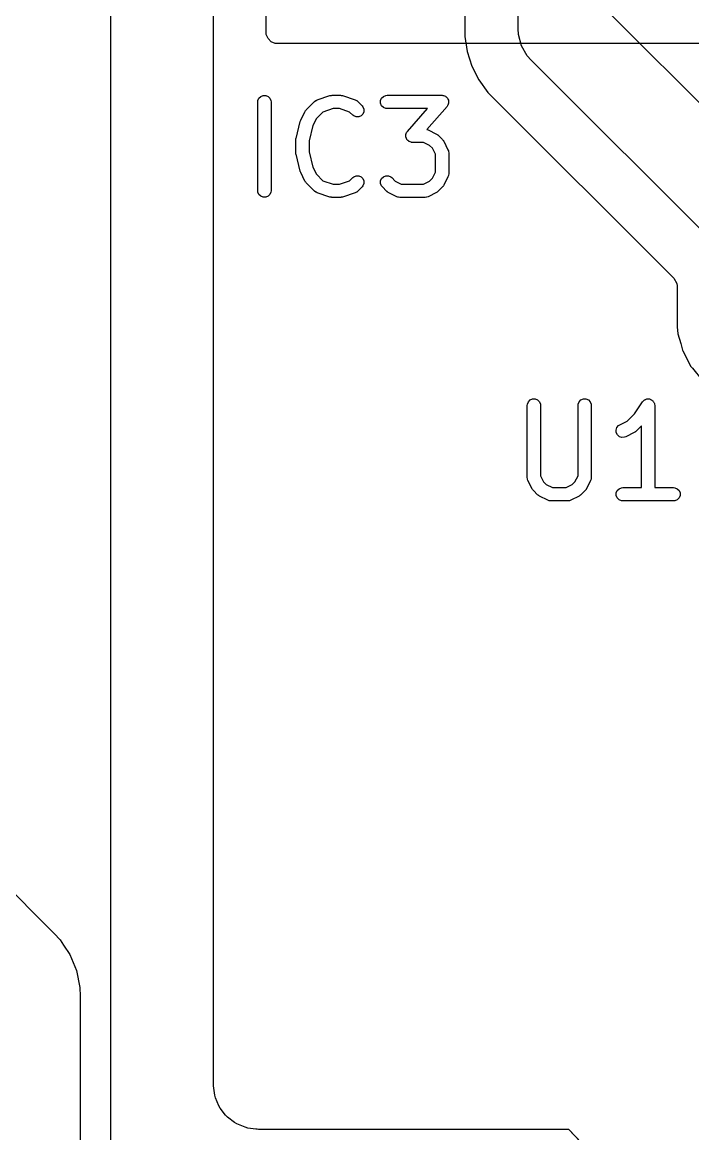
# Model space of a CAD drawing. Header units: inches. Extents: x 1.3 to 5.24, y -7.03 to -1.12.
# Drawn here: x 2.4153 to 2.7125, y -2.4823 to -1.9892 of the extents above; entities that cross this region are included whole.
import ezdxf

# ---------------------------------------------------------------- set-up
doc = ezdxf.new("R2010")
doc.units = ezdxf.units.IN
doc.header["$MEASUREMENT"] = 0
for name, color, linetype, true_color in [('B.Cu', 153, 'CONTINUOUS', 0x4d7fc4), ('F.Cu', 13, 'CONTINUOUS', 0xc83434), ('F.Silkscreen', 41, 'CONTINUOUS', 0xf2eda1)]:
    doc.layers.add(name, color=color, linetype=linetype, true_color=true_color)

msp = doc.modelspace()

# ---------------------------------------------------------------- linework, layer by layer
at = {"layer": 'B.Cu', "linetype": 'CONTINUOUS'}
for p, q in [((2.5, -2.17243), (2.5, -1.97913)), ((2.5, -2.45714), (2.5, -2.17243)), ((2.24648, -2.21049), (2.42941, -2.39342)), ((2.42941, -2.39342), (2.43201, -2.39628)), ((2.43201, -2.39628), (2.4336, -2.39866)), ((2.4336, -2.39866), (2.4363, -2.4027)), ((2.4363, -2.4027), (2.43925, -2.40983)), ((2.43925, -2.40983), (2.44076, -2.4174)), ((2.44076, -2.4174), (2.44094, -2.42126)), ((2.44094, -2.42126), (2.44094, -2.57874)), ((2.5, -2.46031), (2.5, -2.45714)), ((2.50004, -2.46095), (2.5, -2.46031)), ((2.50059, -2.46509), (2.50004, -2.46095)), ((2.50092, -2.46632), (2.50059, -2.46509)), ((2.50239, -2.46988), (2.50092, -2.46632)), ((2.50303, -2.47098), (2.50239, -2.46988)), ((2.50537, -2.47404), (2.50303, -2.47098)), ((2.50628, -2.47494), (2.50537, -2.47404)), ((2.50933, -2.47729), (2.50628, -2.47494)), ((2.51044, -2.47792), (2.50933, -2.47729)), ((2.514, -2.4794), (2.51044, -2.47792)), ((2.51523, -2.47973), (2.514, -2.4794)), ((2.51885, -2.48021), (2.51523, -2.47973)), ((2.51937, -2.48027), (2.51885, -2.48021)), ((2.52, -2.48031), (2.51937, -2.48027)), ((2.65748, -2.48031), (2.52, -2.48031)), ((2.66245, -2.48559), (2.65748, -2.48031)), ((2.65748, -2.48031), (2.65748, -2.48031))]:
    msp.add_line(p, q, dxfattribs=at)
at = {"layer": 'F.Cu', "linetype": 'CONTINUOUS'}
for p, q in [((2.5, -2.46031), (2.5, -1.66929)), ((2.63504, -1.99213), (2.63504, -1.79541)), ((2.6114, -1.8056), (2.6114, -1.99554)), ((2.45433, -1.82441), (2.45433, -2.74449)), ((2.67441, -1.98397), (2.74713, -2.05669)), ((2.6114, -1.99554), (2.61245, -2.00218)), ((2.63521, -1.99469), (2.63504, -1.99213)), ((2.63521, -1.9947), (2.63521, -1.99469)), ((2.63654, -1.99966), (2.63521, -1.9947)), ((2.63911, -2.00411), (2.63654, -1.99966)), ((2.61245, -2.00218), (2.61246, -2.00227)), ((2.61246, -2.00227), (2.61457, -2.00876)), ((2.6408, -2.00605), (2.63911, -2.00411)), ((2.63911, -2.00411), (2.63911, -2.00411)), ((2.72913, -2.09437), (2.6408, -2.00605)), ((2.61457, -2.00876), (2.61767, -2.01483)), ((2.61767, -2.01483), (2.62168, -2.02035)), ((2.62168, -2.02035), (2.62168, -2.02035)), ((2.62168, -2.02035), (2.70406, -2.10274)), ((2.70406, -2.10274), (2.70538, -2.10515)), ((2.70538, -2.10515), (2.70549, -2.10619)), ((2.70549, -2.10619), (2.70549, -2.1229)), ((2.70549, -2.1229), (2.70562, -2.12439)), ((2.70562, -2.12439), (2.7059, -2.12748)), ((2.7059, -2.12748), (2.7059, -2.12748)), ((2.7059, -2.12748), (2.7059, -2.12748)), ((2.7059, -2.12748), (2.70713, -2.13178)), ((2.70713, -2.13178), (2.70797, -2.13471)), ((2.70797, -2.13471), (2.70805, -2.13499)), ((2.70805, -2.13499), (2.71166, -2.14191)), ((2.71166, -2.14191), (2.71231, -2.14271)), ((2.71231, -2.14271), (2.7166, -2.14797)), ((2.50004, -2.46095), (2.5, -2.46031)), ((2.50059, -2.46509), (2.50004, -2.46095)), ((2.50092, -2.46632), (2.50059, -2.46509)), ((2.50239, -2.46988), (2.50092, -2.46632)), ((2.50303, -2.47098), (2.50239, -2.46988)), ((2.50537, -2.47404), (2.50303, -2.47098)), ((2.50628, -2.47494), (2.50537, -2.47404)), ((2.50933, -2.47729), (2.50628, -2.47494)), ((2.51044, -2.47792), (2.50933, -2.47729)), ((2.514, -2.4794), (2.51044, -2.47792)), ((2.51523, -2.47973), (2.514, -2.4794)), ((2.51885, -2.48021), (2.51523, -2.47973)), ((2.51937, -2.48027), (2.51885, -2.48021)), ((2.52, -2.48031), (2.51937, -2.48027)), ((2.65748, -2.48031), (2.52, -2.48031)), ((2.66331, -2.48651), (2.65748, -2.48031)), ((2.65748, -2.48031), (2.65748, -2.48031))]:
    msp.add_line(p, q, dxfattribs=at)
at = {"layer": 'F.Silkscreen', "linetype": 'CONTINUOUS'}
for p, q in [((2.52335, -1.9937), (2.52335, -1.69646)), ((2.52344, -1.99468), (2.52335, -1.9937)), ((2.52419, -1.99648), (2.52344, -1.99468)), ((2.52557, -1.99786), (2.52419, -1.99648)), ((2.52737, -1.9986), (2.52557, -1.99786)), ((2.52835, -1.9987), (2.52737, -1.9986)), ((2.9811, -1.9987), (2.52835, -1.9987)), ((2.51964, -2.0246), (2.51969, -2.02402)), ((2.51964, -2.06397), (2.51964, -2.0246)), ((2.51969, -2.02402), (2.52014, -2.02296)), ((2.52014, -2.02296), (2.52095, -2.02214)), ((2.52095, -2.02214), (2.52201, -2.0217)), ((2.52201, -2.0217), (2.52317, -2.0217)), ((2.52317, -2.0217), (2.52423, -2.02214)), ((2.52423, -2.02214), (2.52505, -2.02296)), ((2.52505, -2.02296), (2.52549, -2.02402)), ((2.52549, -2.02402), (2.52554, -2.0246)), ((2.52554, -2.0246), (2.52554, -2.06397)), ((2.54113, -2.02814), (2.54487, -2.02439)), ((2.54487, -2.02439), (2.54532, -2.02402)), ((2.54532, -2.02402), (2.54542, -2.02398)), ((2.54542, -2.02398), (2.5455, -2.02391)), ((2.5455, -2.02391), (2.54603, -2.02367)), ((2.54603, -2.02367), (2.55165, -2.0218)), ((2.55165, -2.0218), (2.55194, -2.02173)), ((2.55194, -2.02173), (2.55201, -2.0217)), ((2.55201, -2.0217), (2.55212, -2.02169)), ((2.55212, -2.02169), (2.55222, -2.02167)), ((2.55222, -2.02167), (2.5523, -2.02168)), ((2.5523, -2.02168), (2.55259, -2.02165)), ((2.55259, -2.02165), (2.55634, -2.02165)), ((2.55634, -2.02165), (2.55663, -2.02168)), ((2.55663, -2.02168), (2.55671, -2.02167)), ((2.55671, -2.02167), (2.55681, -2.02169)), ((2.55681, -2.02169), (2.55691, -2.0217)), ((2.55691, -2.0217), (2.55698, -2.02173)), ((2.55698, -2.02173), (2.55727, -2.0218)), ((2.55727, -2.0218), (2.56289, -2.02367)), ((2.56289, -2.02367), (2.56342, -2.02391)), ((2.56342, -2.02391), (2.5635, -2.02398)), ((2.5635, -2.02398), (2.5636, -2.02402)), ((2.5636, -2.02402), (2.56405, -2.02439)), ((2.56405, -2.02439), (2.56592, -2.02626)), ((2.56592, -2.02626), (2.56629, -2.02671)), ((2.57406, -2.02402), (2.5745, -2.02296)), ((2.57406, -2.02518), (2.57406, -2.02402)), ((2.5745, -2.02624), (2.57406, -2.02518)), ((2.5745, -2.02296), (2.57532, -2.02214)), ((2.57532, -2.02705), (2.5745, -2.02624)), ((2.57532, -2.02214), (2.57638, -2.0217)), ((2.57638, -2.0217), (2.57696, -2.02165)), ((2.57696, -2.02165), (2.60133, -2.02165)), ((2.60133, -2.02165), (2.60164, -2.02168)), ((2.60164, -2.02168), (2.60171, -2.02167)), ((2.60171, -2.02167), (2.60177, -2.02169)), ((2.60177, -2.02169), (2.60191, -2.0217)), ((2.60191, -2.0217), (2.60235, -2.02189)), ((2.60235, -2.02189), (2.6028, -2.02204)), ((2.6028, -2.02204), (2.60288, -2.02211)), ((2.60288, -2.02211), (2.60297, -2.02214)), ((2.60297, -2.02214), (2.60331, -2.02248)), ((2.60331, -2.02248), (2.60367, -2.0228)), ((2.60373, -2.02629), (2.60355, -2.02654)), ((2.60367, -2.0228), (2.60372, -2.02289)), ((2.60372, -2.02289), (2.60379, -2.02296)), ((2.60379, -2.02624), (2.60373, -2.02629)), ((2.60379, -2.02296), (2.60397, -2.0234)), ((2.60381, -2.02619), (2.60379, -2.02624)), ((2.60389, -2.02607), (2.60381, -2.02619)), ((2.60404, -2.02562), (2.60389, -2.02607)), ((2.60397, -2.0234), (2.60418, -2.02383)), ((2.60423, -2.02518), (2.60404, -2.02562)), ((2.60418, -2.02383), (2.60419, -2.02393)), ((2.60419, -2.02393), (2.60423, -2.02402)), ((2.60423, -2.02402), (2.60423, -2.0245)), ((2.60423, -2.0245), (2.60426, -2.02498)), ((2.60426, -2.02498), (2.60423, -2.02508)), ((2.60423, -2.02508), (2.60423, -2.02518)), ((2.5387, -2.03265), (2.54057, -2.0289)), ((2.54057, -2.0289), (2.54073, -2.02865)), ((2.54073, -2.02865), (2.54076, -2.02858)), ((2.54076, -2.02858), (2.54082, -2.0285)), ((2.54082, -2.0285), (2.54088, -2.02841)), ((2.54088, -2.02841), (2.54094, -2.02836)), ((2.54094, -2.02836), (2.54113, -2.02814)), ((2.54856, -2.02905), (2.54564, -2.03197)), ((2.55307, -2.02755), (2.54856, -2.02905)), ((2.55586, -2.02755), (2.55307, -2.02755)), ((2.56037, -2.02905), (2.55586, -2.02755)), ((2.56175, -2.03044), (2.56037, -2.02905)), ((2.5622, -2.0308), (2.56175, -2.03044)), ((2.56326, -2.03124), (2.5622, -2.0308)), ((2.56441, -2.03124), (2.56326, -2.03124)), ((2.56548, -2.0308), (2.56441, -2.03124)), ((2.56629, -2.02999), (2.56548, -2.0308)), ((2.56629, -2.02671), (2.56673, -2.02777)), ((2.56673, -2.02892), (2.56629, -2.02999)), ((2.56673, -2.02777), (2.56673, -2.02892)), ((2.57638, -2.0275), (2.57532, -2.02705)), ((2.57696, -2.02755), (2.57638, -2.0275)), ((2.59482, -2.02755), (2.57696, -2.02755)), ((2.58599, -2.03765), (2.59482, -2.02755)), ((2.60355, -2.02654), (2.59462, -2.03675)), ((2.5366, -2.04076), (2.53847, -2.03326)), ((2.53847, -2.03326), (2.53849, -2.03321)), ((2.53849, -2.03319), (2.53858, -2.03295)), ((2.53849, -2.03321), (2.53849, -2.03319)), ((2.53858, -2.03295), (2.53867, -2.03271)), ((2.53867, -2.03271), (2.53868, -2.03269)), ((2.53868, -2.03269), (2.5387, -2.03265)), ((2.54412, -2.035), (2.54242, -2.04184)), ((2.54564, -2.03197), (2.54412, -2.035)), ((2.53651, -2.04133), (2.53655, -2.04111)), ((2.53655, -2.04111), (2.53657, -2.0409)), ((2.53657, -2.0409), (2.53658, -2.04086)), ((2.53658, -2.04086), (2.5366, -2.04076)), ((2.58528, -2.03922), (2.58531, -2.03912)), ((2.58531, -2.03969), (2.58528, -2.03922)), ((2.58531, -2.03902), (2.5855, -2.03858)), ((2.58531, -2.03912), (2.58531, -2.03902)), ((2.58531, -2.04017), (2.58531, -2.03969)), ((2.58535, -2.04027), (2.58531, -2.04017)), ((2.58536, -2.04036), (2.58535, -2.04027)), ((2.58557, -2.04079), (2.58536, -2.04036)), ((2.5855, -2.03858), (2.58565, -2.03812)), ((2.58575, -2.04124), (2.58557, -2.04079)), ((2.58565, -2.03812), (2.58573, -2.03801)), ((2.58573, -2.03801), (2.58575, -2.03796)), ((2.58575, -2.03796), (2.58581, -2.0379)), ((2.58581, -2.0379), (2.58599, -2.03765)), ((2.59462, -2.03675), (2.59515, -2.03696)), ((2.59515, -2.03696), (2.5989, -2.03883)), ((2.5989, -2.03883), (2.59915, -2.03899)), ((2.59915, -2.03899), (2.59922, -2.03902)), ((2.59922, -2.03902), (2.5993, -2.03908)), ((2.5993, -2.03908), (2.59939, -2.03914)), ((2.59939, -2.03914), (2.59944, -2.0392)), ((2.59944, -2.0392), (2.59967, -2.03938)), ((2.59967, -2.03938), (2.60154, -2.04126)), ((2.53652, -2.04137), (2.53651, -2.04133)), ((2.53651, -2.04147), (2.53652, -2.04137)), ((2.53651, -2.0471), (2.53651, -2.04147)), ((2.54242, -2.04184), (2.54242, -2.04673)), ((2.58582, -2.04131), (2.58575, -2.04124)), ((2.58587, -2.0414), (2.58582, -2.04131)), ((2.58623, -2.04171), (2.58587, -2.0414)), ((2.58657, -2.04205), (2.58623, -2.04171)), ((2.58666, -2.04209), (2.58657, -2.04205)), ((2.58673, -2.04216), (2.58666, -2.04209)), ((2.58719, -2.04231), (2.58673, -2.04216)), ((2.58763, -2.04249), (2.58719, -2.04231)), ((2.58777, -2.04251), (2.58763, -2.04249)), ((2.58783, -2.04253), (2.58777, -2.04251)), ((2.5879, -2.04252), (2.58783, -2.04253)), ((2.58821, -2.04255), (2.5879, -2.04252)), ((2.59313, -2.04255), (2.58821, -2.04255)), ((2.59583, -2.0439), (2.59313, -2.04255)), ((2.59703, -2.0451), (2.59583, -2.0439)), ((2.59838, -2.04779), (2.59703, -2.0451)), ((2.60154, -2.04126), (2.60173, -2.04149)), ((2.60173, -2.04149), (2.60179, -2.04154)), ((2.60179, -2.04154), (2.60184, -2.04163)), ((2.60184, -2.04163), (2.60191, -2.04171)), ((2.60191, -2.04171), (2.60194, -2.04178)), ((2.60194, -2.04178), (2.6021, -2.04203)), ((2.6021, -2.04203), (2.60397, -2.04578)), ((2.60397, -2.04578), (2.60418, -2.04632)), ((2.53652, -2.0472), (2.53651, -2.0471)), ((2.53651, -2.04724), (2.53652, -2.0472)), ((2.53655, -2.04746), (2.53651, -2.04724)), ((2.53657, -2.04767), (2.53655, -2.04746)), ((2.53658, -2.04771), (2.53657, -2.04767)), ((2.5366, -2.04781), (2.53658, -2.04771)), ((2.53847, -2.05531), (2.5366, -2.04781)), ((2.54242, -2.04673), (2.54412, -2.05356)), ((2.59838, -2.05577), (2.59838, -2.04779)), ((2.60418, -2.04632), (2.60419, -2.04642)), ((2.60419, -2.04642), (2.60423, -2.04652)), ((2.60423, -2.04652), (2.60428, -2.0471)), ((2.60428, -2.0471), (2.60428, -2.05647)), ((2.53849, -2.05535), (2.53847, -2.05531)), ((2.53849, -2.05538), (2.53849, -2.05535)), ((2.53858, -2.05561), (2.53849, -2.05538)), ((2.53867, -2.05586), (2.53858, -2.05561)), ((2.53868, -2.05587), (2.53867, -2.05586)), ((2.5387, -2.05592), (2.53868, -2.05587)), ((2.54057, -2.05967), (2.5387, -2.05592)), ((2.54412, -2.05356), (2.54564, -2.0566)), ((2.59703, -2.05847), (2.59838, -2.05577)), ((2.54073, -2.05991), (2.54057, -2.05967)), ((2.54076, -2.05999), (2.54073, -2.05991)), ((2.54082, -2.06007), (2.54076, -2.05999)), ((2.54088, -2.06016), (2.54082, -2.06007)), ((2.54094, -2.06021), (2.54088, -2.06016)), ((2.54113, -2.06043), (2.54094, -2.06021)), ((2.54487, -2.06418), (2.54113, -2.06043)), ((2.54564, -2.0566), (2.54856, -2.05951)), ((2.54856, -2.05951), (2.55307, -2.06102)), ((2.55586, -2.06102), (2.56037, -2.05951)), ((2.56037, -2.05951), (2.56175, -2.05813)), ((2.56175, -2.05813), (2.5622, -2.05776)), ((2.5622, -2.05776), (2.56326, -2.05732)), ((2.56326, -2.05732), (2.56441, -2.05732)), ((2.56441, -2.05732), (2.56548, -2.05776)), ((2.56548, -2.05776), (2.56629, -2.05858)), ((2.56629, -2.05858), (2.56673, -2.05964)), ((2.56673, -2.0608), (2.56629, -2.06186)), ((2.56673, -2.05964), (2.56673, -2.0608)), ((2.57406, -2.05964), (2.5745, -2.05858)), ((2.57406, -2.0608), (2.57406, -2.05964)), ((2.5745, -2.06186), (2.57406, -2.0608)), ((2.5745, -2.05858), (2.57532, -2.05776)), ((2.57532, -2.05776), (2.57638, -2.05732)), ((2.57638, -2.05732), (2.57754, -2.05732)), ((2.57754, -2.05732), (2.5786, -2.05776)), ((2.5786, -2.05776), (2.57905, -2.05813)), ((2.57905, -2.05813), (2.58058, -2.05967)), ((2.58058, -2.05967), (2.58328, -2.06102)), ((2.59313, -2.06102), (2.59583, -2.05967)), ((2.59583, -2.05967), (2.59703, -2.05847)), ((2.60397, -2.05779), (2.6021, -2.06154)), ((2.60418, -2.05725), (2.60397, -2.05779)), ((2.60419, -2.05714), (2.60418, -2.05725)), ((2.60423, -2.05705), (2.60419, -2.05714)), ((2.60428, -2.05647), (2.60423, -2.05705)), ((2.51969, -2.06455), (2.51964, -2.06397)), ((2.52014, -2.06561), (2.51969, -2.06455)), ((2.52095, -2.06642), (2.52014, -2.06561)), ((2.52505, -2.06561), (2.52423, -2.06642)), ((2.52549, -2.06455), (2.52505, -2.06561)), ((2.52554, -2.06397), (2.52549, -2.06455)), ((2.54532, -2.06455), (2.54487, -2.06418)), ((2.54542, -2.06459), (2.54532, -2.06455)), ((2.5455, -2.06466), (2.54542, -2.06459)), ((2.54603, -2.0649), (2.5455, -2.06466)), ((2.55165, -2.06677), (2.54603, -2.0649)), ((2.55307, -2.06102), (2.55586, -2.06102)), ((2.56289, -2.0649), (2.55727, -2.06677)), ((2.56342, -2.06466), (2.56289, -2.0649)), ((2.5635, -2.06459), (2.56342, -2.06466)), ((2.5636, -2.06455), (2.5635, -2.06459)), ((2.56405, -2.06418), (2.5636, -2.06455)), ((2.56592, -2.06231), (2.56405, -2.06418)), ((2.56629, -2.06186), (2.56592, -2.06231)), ((2.57487, -2.06231), (2.5745, -2.06186)), ((2.57675, -2.06418), (2.57487, -2.06231)), ((2.57697, -2.06437), (2.57675, -2.06418)), ((2.57702, -2.06443), (2.57697, -2.06437)), ((2.57711, -2.06448), (2.57702, -2.06443)), ((2.57719, -2.06455), (2.57711, -2.06448)), ((2.57727, -2.06458), (2.57719, -2.06455)), ((2.57751, -2.06474), (2.57727, -2.06458)), ((2.58126, -2.06661), (2.57751, -2.06474)), ((2.58328, -2.06102), (2.59313, -2.06102)), ((2.5989, -2.06474), (2.59515, -2.06661)), ((2.59915, -2.06458), (2.5989, -2.06474)), ((2.59922, -2.06455), (2.59915, -2.06458)), ((2.5993, -2.06448), (2.59922, -2.06455)), ((2.59939, -2.06443), (2.5993, -2.06448)), ((2.59944, -2.06437), (2.59939, -2.06443)), ((2.59967, -2.06418), (2.59944, -2.06437)), ((2.60154, -2.06231), (2.59967, -2.06418)), ((2.60173, -2.06208), (2.60154, -2.06231)), ((2.60179, -2.06203), (2.60173, -2.06208)), ((2.60184, -2.06194), (2.60179, -2.06203)), ((2.60191, -2.06186), (2.60184, -2.06194)), ((2.60194, -2.06179), (2.60191, -2.06186)), ((2.6021, -2.06154), (2.60194, -2.06179)), ((2.52201, -2.06687), (2.52095, -2.06642)), ((2.52317, -2.06687), (2.52201, -2.06687)), ((2.52423, -2.06642), (2.52317, -2.06687)), ((2.55194, -2.06684), (2.55165, -2.06677)), ((2.55201, -2.06687), (2.55194, -2.06684)), ((2.55212, -2.06688), (2.55201, -2.06687)), ((2.55222, -2.0669), (2.55212, -2.06688)), ((2.5523, -2.06689), (2.55222, -2.0669)), ((2.55259, -2.06692), (2.5523, -2.06689)), ((2.55634, -2.06692), (2.55259, -2.06692)), ((2.55663, -2.06689), (2.55634, -2.06692)), ((2.55671, -2.0669), (2.55663, -2.06689)), ((2.55681, -2.06688), (2.55671, -2.0669)), ((2.55691, -2.06687), (2.55681, -2.06688)), ((2.55698, -2.06684), (2.55691, -2.06687)), ((2.55727, -2.06677), (2.55698, -2.06684)), ((2.5818, -2.06682), (2.58126, -2.06661)), ((2.58191, -2.06682), (2.5818, -2.06682)), ((2.58201, -2.06687), (2.58191, -2.06682)), ((2.58258, -2.06692), (2.58201, -2.06687)), ((2.59383, -2.06692), (2.58258, -2.06692)), ((2.59441, -2.06687), (2.59383, -2.06692)), ((2.59451, -2.06682), (2.59441, -2.06687)), ((2.59461, -2.06682), (2.59451, -2.06682)), ((2.59515, -2.06661), (2.59461, -2.06682)), ((2.6391, -2.15924), (2.63915, -2.15867)), ((2.6391, -2.19112), (2.6391, -2.15924)), ((2.63915, -2.15867), (2.6396, -2.1576)), ((2.6396, -2.1576), (2.64041, -2.15679)), ((2.64041, -2.15679), (2.64147, -2.15635)), ((2.64147, -2.15635), (2.64263, -2.15635)), ((2.64263, -2.15635), (2.64369, -2.15679)), ((2.64369, -2.15679), (2.64451, -2.1576)), ((2.64451, -2.1576), (2.64495, -2.15867)), ((2.64495, -2.15867), (2.645, -2.15924)), ((2.645, -2.15924), (2.645, -2.19042)), ((2.6616, -2.15924), (2.66165, -2.15867)), ((2.6616, -2.19042), (2.6616, -2.15924)), ((2.66165, -2.15867), (2.66209, -2.1576)), ((2.66209, -2.1576), (2.66291, -2.15679)), ((2.66291, -2.15679), (2.66397, -2.15635)), ((2.66397, -2.15635), (2.66512, -2.15635)), ((2.66512, -2.15635), (2.66619, -2.15679)), ((2.66619, -2.15679), (2.667, -2.1576)), ((2.667, -2.1576), (2.66744, -2.15867)), ((2.66744, -2.15867), (2.6675, -2.15924)), ((2.6675, -2.15924), (2.6675, -2.19112)), ((2.68663, -2.16299), (2.69021, -2.15761)), ((2.69021, -2.15761), (2.69021, -2.1576)), ((2.69021, -2.1576), (2.69022, -2.1576)), ((2.69021, -2.15761), (2.69021, -2.15761)), ((2.69022, -2.1576), (2.69058, -2.15716)), ((2.69058, -2.15716), (2.69082, -2.157)), ((2.69082, -2.157), (2.69103, -2.15679)), ((2.69103, -2.15679), (2.6913, -2.15668)), ((2.6913, -2.15668), (2.69154, -2.15652)), ((2.69154, -2.15652), (2.69182, -2.15646)), ((2.69182, -2.15646), (2.69209, -2.15635)), ((2.69209, -2.15635), (2.69238, -2.15635)), ((2.69238, -2.15635), (2.69267, -2.15629)), ((2.69267, -2.15629), (2.69295, -2.15635)), ((2.69295, -2.15635), (2.69325, -2.15635)), ((2.69325, -2.15635), (2.69351, -2.15646)), ((2.69351, -2.15646), (2.6938, -2.15652)), ((2.6938, -2.15652), (2.69404, -2.15668)), ((2.69404, -2.15668), (2.69431, -2.15679)), ((2.69431, -2.15679), (2.69451, -2.15699)), ((2.69451, -2.15699), (2.69476, -2.15715)), ((2.69476, -2.15715), (2.69492, -2.1574)), ((2.69492, -2.1574), (2.69512, -2.1576)), ((2.69512, -2.1576), (2.69524, -2.15787)), ((2.69524, -2.15787), (2.6954, -2.15811)), ((2.6954, -2.15811), (2.69545, -2.1584)), ((2.69545, -2.1584), (2.69557, -2.15867)), ((2.69557, -2.15867), (2.69562, -2.15924)), ((2.69562, -2.15924), (2.69562, -2.15924)), ((2.69562, -2.15924), (2.69562, -2.15924)), ((2.69562, -2.15924), (2.69562, -2.15924)), ((2.69562, -2.15924), (2.69562, -2.19566)), ((2.68342, -2.16619), (2.68663, -2.16299)), ((2.67849, -2.17012), (2.67886, -2.16903)), ((2.67886, -2.16903), (2.67961, -2.16816)), ((2.67961, -2.16816), (2.6801, -2.16785)), ((2.6801, -2.16785), (2.68342, -2.16619)), ((2.68972, -2.16825), (2.68726, -2.17071)), ((2.68972, -2.19566), (2.68972, -2.16825)), ((2.67857, -2.17127), (2.67849, -2.17012)), ((2.67909, -2.1723), (2.67857, -2.17127)), ((2.67996, -2.17306), (2.67909, -2.1723)), ((2.68105, -2.17342), (2.67996, -2.17306)), ((2.6822, -2.17334), (2.68105, -2.17342)), ((2.68274, -2.17313), (2.6822, -2.17334)), ((2.68649, -2.17126), (2.68274, -2.17313)), ((2.68674, -2.1711), (2.68649, -2.17126)), ((2.68681, -2.17107), (2.68674, -2.1711)), ((2.68689, -2.17101), (2.68681, -2.17107)), ((2.68698, -2.17095), (2.68689, -2.17101)), ((2.68703, -2.17089), (2.68698, -2.17095)), ((2.68726, -2.17071), (2.68703, -2.17089)), ((2.63915, -2.19169), (2.6391, -2.19112)), ((2.6392, -2.19179), (2.63915, -2.19169)), ((2.6392, -2.1919), (2.6392, -2.19179)), ((2.63941, -2.19244), (2.6392, -2.1919)), ((2.64128, -2.19619), (2.63941, -2.19244)), ((2.645, -2.19042), (2.64635, -2.19312)), ((2.64635, -2.19312), (2.64755, -2.19431)), ((2.65905, -2.19431), (2.66025, -2.19312)), ((2.66025, -2.19312), (2.6616, -2.19042)), ((2.66719, -2.19244), (2.66531, -2.19619)), ((2.6674, -2.1919), (2.66719, -2.19244)), ((2.66744, -2.19169), (2.6674, -2.19179)), ((2.6674, -2.19179), (2.6674, -2.1919)), ((2.6675, -2.19112), (2.66744, -2.19169)), ((2.64144, -2.19643), (2.64128, -2.19619)), ((2.64147, -2.19651), (2.64144, -2.19643)), ((2.64154, -2.19659), (2.64147, -2.19651)), ((2.64159, -2.19668), (2.64154, -2.19659)), ((2.64165, -2.19673), (2.64159, -2.19668)), ((2.64184, -2.19695), (2.64165, -2.19673)), ((2.64371, -2.19883), (2.64184, -2.19695)), ((2.64394, -2.19901), (2.64371, -2.19883)), ((2.64755, -2.19431), (2.65025, -2.19566)), ((2.65025, -2.19566), (2.65635, -2.19566)), ((2.65635, -2.19566), (2.65905, -2.19431)), ((2.66289, -2.19883), (2.66266, -2.19901)), ((2.66476, -2.19695), (2.66289, -2.19883)), ((2.66495, -2.19673), (2.66476, -2.19695)), ((2.66501, -2.19668), (2.66495, -2.19673)), ((2.66506, -2.19659), (2.66501, -2.19668)), ((2.66513, -2.19651), (2.66506, -2.19659)), ((2.66516, -2.19643), (2.66513, -2.19651)), ((2.66531, -2.19619), (2.66516, -2.19643)), ((2.67853, -2.19804), (2.67897, -2.19697)), ((2.67853, -2.19919), (2.67853, -2.19804)), ((2.67897, -2.19697), (2.67978, -2.19616)), ((2.67978, -2.19616), (2.68085, -2.19572)), ((2.68085, -2.19572), (2.68142, -2.19566)), ((2.68142, -2.19566), (2.68972, -2.19566)), ((2.69562, -2.19566), (2.70392, -2.19566)), ((2.70392, -2.19566), (2.70449, -2.19572)), ((2.70449, -2.19572), (2.70556, -2.19616)), ((2.70556, -2.19616), (2.70637, -2.19697)), ((2.70637, -2.19697), (2.70681, -2.19804)), ((2.70681, -2.19804), (2.70681, -2.19919)), ((2.64399, -2.19907), (2.64394, -2.19901)), ((2.64408, -2.19913), (2.64399, -2.19907)), ((2.64416, -2.1992), (2.64408, -2.19913)), ((2.64423, -2.19923), (2.64416, -2.1992)), ((2.64448, -2.19938), (2.64423, -2.19923)), ((2.64823, -2.20126), (2.64448, -2.19938)), ((2.64877, -2.20146), (2.64823, -2.20126)), ((2.64888, -2.20147), (2.64877, -2.20146)), ((2.64897, -2.20151), (2.64888, -2.20147)), ((2.64955, -2.20157), (2.64897, -2.20151)), ((2.65705, -2.20157), (2.64955, -2.20157)), ((2.65763, -2.20151), (2.65705, -2.20157)), ((2.65772, -2.20147), (2.65763, -2.20151)), ((2.65783, -2.20146), (2.65772, -2.20147)), ((2.65837, -2.20126), (2.65783, -2.20146)), ((2.66212, -2.19938), (2.65837, -2.20126)), ((2.66237, -2.19923), (2.66212, -2.19938)), ((2.66244, -2.1992), (2.66237, -2.19923)), ((2.66252, -2.19913), (2.66244, -2.1992)), ((2.66261, -2.19907), (2.66252, -2.19913)), ((2.66266, -2.19901), (2.66261, -2.19907)), ((2.67897, -2.20026), (2.67853, -2.19919)), ((2.67978, -2.20107), (2.67897, -2.20026)), ((2.68085, -2.20151), (2.67978, -2.20107)), ((2.68142, -2.20157), (2.68085, -2.20151)), ((2.70392, -2.20157), (2.68142, -2.20157)), ((2.70449, -2.20151), (2.70392, -2.20157)), ((2.70556, -2.20107), (2.70449, -2.20151)), ((2.70637, -2.20026), (2.70556, -2.20107)), ((2.70681, -2.19919), (2.70637, -2.20026))]:
    msp.add_line(p, q, dxfattribs=at)

doc.saveas('drawing.dxf')
